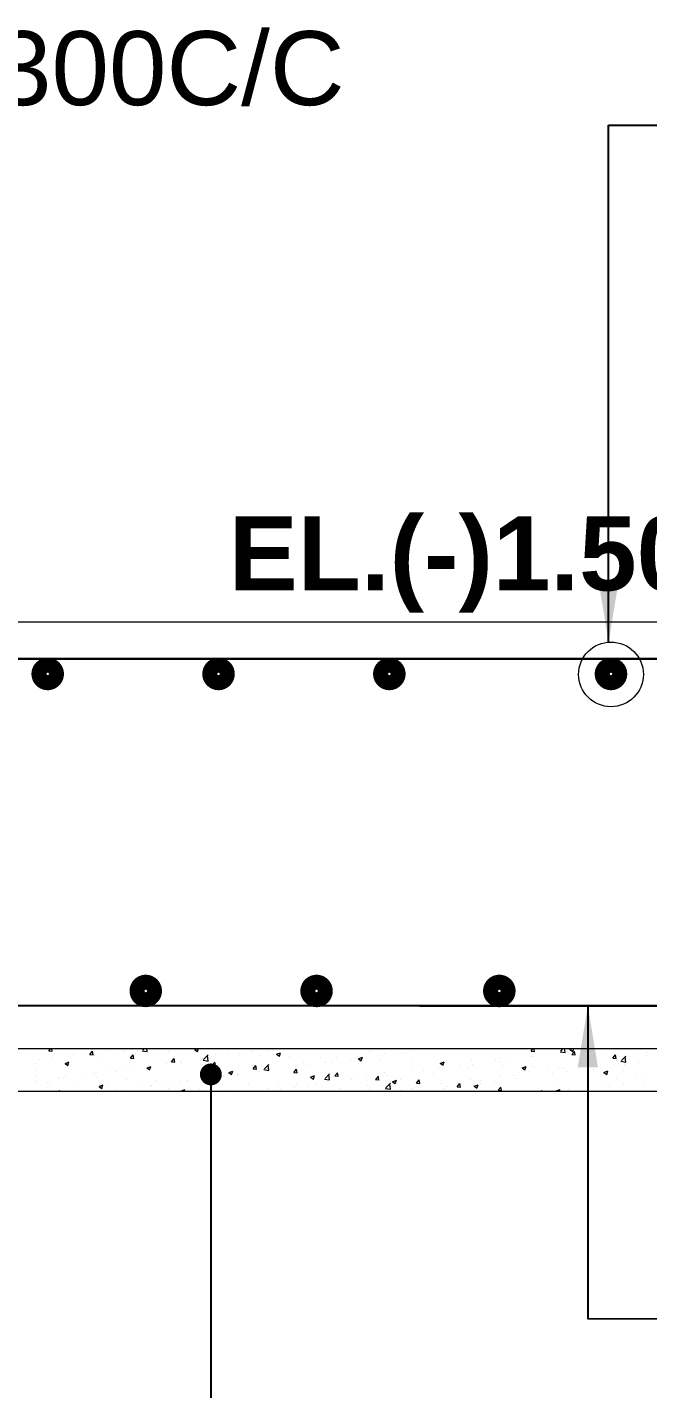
# Model space of a CAD drawing. Extents: x -426260 to 2055400, y -4304674 to -305611.
# Drawn here: x 612716 to 614133, y -1909447 to -1906337 of the extents above; entities that cross this region are included whole.
import ezdxf

# ---------------------------------------------------------------- set-up
doc = ezdxf.new("R2010")
doc.units = 0
doc.header["$LTSCALE"] = 300
doc.header["$MEASUREMENT"] = 0
doc.layers.add('Dim', color=7, linetype='CONTINUOUS', lineweight=9)
doc.layers.add('ROD', color=1, linetype='CONTINUOUS', lineweight=30)
for name, color, linetype in [('LINE', 7, 'CONTINUOUS'), ('TEXT', 10, 'CONTINUOUS'), ('TXT', 7, 'CONTINUOUS')]:
    doc.layers.add(name, color=color, linetype=linetype)
doc.styles.add('Arial', font='arial.ttf')
doc.dimstyles.new('dim_70', dxfattribs={"dimtxt": 140, "dimasz": 140, "dimexe": 70, "dimexo": 40, "dimgap": 50, "dimtad": 1, "dimdec": 0, "dimzin": 0, "dimdsep": 46, "dimtxsty": 'Arial', "dimcen": 0.09, "dimclrd": 5, "dimclre": 5, "dimclrt": 7, "dimadec": 0, "dimazin": 0, "dimtfac": 1, "dimtdec": 0, "dimtmove": 0, "dimatfit": 3, "dimfxl": 1, "dimtolj": 1, "dimtzin": 0, "dimarcsym": 0})

msp = doc.modelspace()

# ---------------------------------------------------------------- linework, layer by layer
at = {"layer": 'Dim', "color": 2, "ltscale": 50}
for p, q in [((612765.2, -1908675.3, 0), (612770, -1908669.7, 0)), ((612765.2, -1908675.3, 0), (612773, -1908676, 0)), ((612773, -1908676, 0), (612771.8, -1908669.7, 0)), ((612858.5, -1908683.5, 0), (612864.7, -1908676, 0)), ((612866.2, -1908684.2, 0), (612864.7, -1908676, 0)), ((612898.6, -1908670.2, 0), (612898.6, -1908670.2, 0)), ((612904.4, -1908673.5, 0), (612904.4, -1908673.5, 0)), ((612935.5, -1908677, 0), (612935.5, -1908677, 0)), ((612968, -1908673.1, 0), (612968, -1908673.1, 0)), ((612978.4, -1908674.9, 0), (612990, -1908676.7, 0)), ((612979.9, -1908673.4, 0), (612983.4, -1908669.7, 0)), ((612990, -1908676.7, 0), (612989.2, -1908669.7, 0)), ((613037.4, -1908676, 0), (613037.4, -1908676, 0)), ((613098.2, -1908672.4, 0), (613105.3, -1908669.7, 0)), ((613098.2, -1908672.4, 0), (613104.7, -1908676.7, 0)), ((613104.7, -1908676.7, 0), (613107, -1908669.7, 0)), ((613220.9, -1908669.8, 0), (613220.9, -1908669.8, 0)), ((613230.5, -1908677.3, 0), (613230.5, -1908677.3, 0)), ((613267, -1908675, 0), (613267, -1908675, 0)), ((613279.7, -1908670.8, 0), (613279.7, -1908670.8, 0)), ((613498, -1908676.2, 0), (613498, -1908676.2, 0)), ((613597.8, -1908673.5, 0), (613597.8, -1908673.5, 0)), ((613866.1, -1908675.4, 0), (613870.9, -1908669.7, 0)), ((613866.1, -1908675.4, 0), (613873.9, -1908676.1, 0)), ((613873.9, -1908676.1, 0), (613872.7, -1908669.7, 0)), ((613930.4, -1908670.7, 0), (613930.4, -1908670.7, 0)), ((613932.4, -1908677.4, 0), (613943.9, -1908679.1, 0)), ((613933.8, -1908675.8, 0), (613939.7, -1908669.7, 0)), ((613943.9, -1908679.1, 0), (613942.8, -1908669.7, 0)), ((613947.5, -1908675.7, 0), (613947.5, -1908675.7, 0)), ((613949, -1908676.3, 0), (613949, -1908676.3, 0)), ((613954.8, -1908672.1, 0), (613961.1, -1908669.7, 0)), ((613954.8, -1908672.1, 0), (613961.2, -1908676.5, 0)), ((613959.4, -1908683.6, 0), (613965.6, -1908676.1, 0)), ((613961.2, -1908676.5, 0), (613963.5, -1908669.7, 0)), ((613967.1, -1908684.3, 0), (613965.6, -1908676.1, 0)), ((613981.5, -1908672, 0), (613981.5, -1908672, 0)), ((614131.6, -1908671.4, 0), (614131.6, -1908671.4, 0)), ((612735.5, -1908704.2, 0), (612735.5, -1908704.2, 0)), ((612740.5, -1908695, 0), (612740.5, -1908695, 0)), ((612773.1, -1908690.8, 0), (612773.1, -1908690.8, 0)), ((612801.2, -1908695.9, 0), (612801.2, -1908695.9, 0)), ((612802.2, -1908703.9, 0), (612811.3, -1908700.4, 0)), ((612802.2, -1908703.9, 0), (612808.6, -1908708.3, 0)), ((612808.6, -1908708.3, 0), (612811.2, -1908700.4, 0)), ((612810.7, -1908706.3, 0), (612810.7, -1908706.3, 0)), ((612822.3, -1908684.3, 0), (612822.3, -1908684.3, 0)), ((612858.5, -1908683.5, 0), (612866.3, -1908684.1, 0)), ((612868.7, -1908686.1, 0), (612868.7, -1908686.1, 0)), ((612886.5, -1908693.3, 0), (612886.5, -1908693.3, 0)), ((612951.7, -1908691.6, 0), (612958, -1908684.2, 0)), ((612951.7, -1908691.6, 0), (612959.5, -1908692.3, 0)), ((612959.5, -1908692.3, 0), (612958, -1908684.2, 0)), ((612962.3, -1908680.3, 0), (612962.3, -1908680.3, 0)), ((612993.5, -1908708.8, 0), (612993.5, -1908708.8, 0)), ((613034.1, -1908703.2, 0), (613034.1, -1908703.2, 0)), ((613045, -1908699.8, 0), (613051.2, -1908692.3, 0)), ((613045, -1908699.8, 0), (613052.7, -1908700.5, 0)), ((613052.7, -1908700.5, 0), (613051.2, -1908692.4, 0)), ((613066.6, -1908698.9, 0), (613066.6, -1908698.9, 0)), ((613067.1, -1908702.2, 0), (613067.1, -1908702.2, 0)), ((613069.3, -1908695.8, 0), (613069.3, -1908695.8, 0)), ((613106.8, -1908679, 0), (613106.8, -1908679, 0)), ((613115.9, -1908692.4, 0), (613115.9, -1908692.4, 0)), ((613117.2, -1908696.4, 0), (613128.7, -1908698.2, 0)), ((613118.6, -1908694.9, 0), (613128.7, -1908684.3, 0)), ((613128.7, -1908698.2, 0), (613127.3, -1908685.8, 0)), ((613133.8, -1908693, 0), (613133.8, -1908693, 0)), ((613138.2, -1908707.9, 0), (613144.5, -1908700.5, 0)), ((613138.2, -1908707.9, 0), (613146, -1908708.6, 0)), ((613146, -1908708.7, 0), (613144.5, -1908700.5, 0)), ((613145.1, -1908682.8, 0), (613145.1, -1908682.8, 0)), ((613176.2, -1908681.9, 0), (613176.2, -1908681.9, 0)), ((613198, -1908681.6, 0), (613198, -1908681.6, 0)), ((613199.5, -1908684.7, 0), (613199.5, -1908684.7, 0)), ((613231.5, -1908716.1, 0), (613237.7, -1908708.6, 0)), ((613239.2, -1908716.8, 0), (613237.7, -1908708.7, 0)), ((613245.6, -1908684.8, 0), (613245.6, -1908684.8, 0)), ((613257.4, -1908716.4, 0), (613267.5, -1908705.9, 0)), ((613267.5, -1908719.7, 0), (613266, -1908707.3, 0)), ((613285.1, -1908682.8, 0), (613294.2, -1908679.3, 0)), ((613285.1, -1908682.8, 0), (613291.5, -1908687.2, 0)), ((613291.5, -1908687.2, 0), (613294.1, -1908679.3, 0)), ((613315, -1908687.8, 0), (613315, -1908687.8, 0)), ((613346.4, -1908702.3, 0), (613346.4, -1908702.3, 0)), ((613360.2, -1908707, 0), (613360.2, -1908707, 0)), ((613384.4, -1908690.7, 0), (613384.4, -1908690.7, 0)), ((613397.8, -1908700.8, 0), (613397.8, -1908700.8, 0)), ((613409.4, -1908700.5, 0), (613409.4, -1908700.5, 0)), ((613422.2, -1908689.3, 0), (613422.2, -1908689.3, 0)), ((613453.8, -1908693.6, 0), (613453.8, -1908693.6, 0)), ((613465.4, -1908691, 0), (613465.4, -1908691, 0)), ((613471.9, -1908693.2, 0), (613481, -1908689.7, 0)), ((613471.9, -1908693.2, 0), (613478.4, -1908697.6, 0)), ((613478.3, -1908697.6, 0), (613481, -1908689.7, 0)), ((613491.5, -1908689.7, 0), (613491.5, -1908689.7, 0)), ((613523.2, -1908696.6, 0), (613523.2, -1908696.6, 0)), ((613524.1, -1908685.4, 0), (613524.1, -1908685.4, 0)), ((613532.1, -1908681.9, 0), (613532.1, -1908681.9, 0)), ((613573.3, -1908678.9, 0), (613573.3, -1908678.9, 0)), ((613592.6, -1908699.5, 0), (613592.6, -1908699.5, 0)), ((613658.7, -1908703.6, 0), (613667.8, -1908700.1, 0)), ((613658.7, -1908703.6, 0), (613665.2, -1908708, 0)), ((613662, -1908702.4, 0), (613662, -1908702.4, 0)), ((613663.7, -1908707.1, 0), (613663.7, -1908707.1, 0)), ((613665.1, -1908708, 0), (613667.8, -1908700.1, 0)), ((613703, -1908708.6, 0), (613703, -1908708.6, 0)), ((613730.5, -1908697.9, 0), (613730.5, -1908697.9, 0)), ((613731.4, -1908705.4, 0), (613731.4, -1908705.4, 0)), ((613785.1, -1908697.8, 0), (613785.1, -1908697.8, 0)), ((613795.9, -1908701.8, 0), (613795.9, -1908701.8, 0)), ((613796.1, -1908689.6, 0), (613796.1, -1908689.6, 0)), ((613800.7, -1908708.3, 0), (613800.7, -1908708.3, 0)), ((613817.6, -1908693.5, 0), (613817.6, -1908693.5, 0)), ((613863.6, -1908679.8, 0), (613863.6, -1908679.8, 0)), ((613866.9, -1908687.1, 0), (613866.9, -1908687.1, 0)), ((613871.7, -1908688.7, 0), (613871.7, -1908688.7, 0)), ((613959.4, -1908683.6, 0), (613967.1, -1908684.3, 0)), ((613978.7, -1908704.3, 0), (613978.7, -1908704.3, 0)), ((613994.5, -1908705.6, 0), (613994.5, -1908705.6, 0)), ((614052.6, -1908691.7, 0), (614058.9, -1908684.3, 0)), ((614052.6, -1908691.7, 0), (614060.4, -1908692.4, 0)), ((614054.5, -1908691.3, 0), (614054.5, -1908691.3, 0)), ((614060.4, -1908692.5, 0), (614058.9, -1908684.3, 0)), ((614062, -1908695.9, 0), (614062, -1908695.9, 0)), ((614071.1, -1908698.9, 0), (614082.7, -1908700.7, 0)), ((614072.6, -1908697.4, 0), (614082.7, -1908686.8, 0)), ((614078.7, -1908706, 0), (614078.7, -1908706, 0)), ((614082.7, -1908700.6, 0), (614081.2, -1908688.3, 0)), ((614111.2, -1908701.7, 0), (614111.2, -1908701.7, 0)), ((614128.7, -1908686.7, 0), (614128.7, -1908686.7, 0)), ((614130.3, -1908678.2, 0), (614130.3, -1908678.2, 0)), ((612734.5, -1908730.7, 0), (612734.5, -1908730.7, 0)), ((612734.9, -1908719.3, 0), (612734.9, -1908719.3, 0)), ((612788.1, -1908735.5, 0), (612788.1, -1908735.5, 0)), ((612799.6, -1908739.1, 0), (612799.6, -1908739.1, 0)), ((612803.9, -1908733.7, 0), (612803.9, -1908733.7, 0)), ((612841.9, -1908734.9, 0), (612841.9, -1908734.9, 0)), ((612867.1, -1908729.4, 0), (612867.1, -1908729.4, 0)), ((612870.2, -1908724.7, 0), (612870.2, -1908724.7, 0)), ((612873.3, -1908736.6, 0), (612873.3, -1908736.6, 0)), ((612902.7, -1908720.5, 0), (612902.7, -1908720.5, 0)), ((612917.7, -1908721.9, 0), (612917.7, -1908721.9, 0)), ((612933.9, -1908720.2, 0), (612933.9, -1908720.2, 0)), ((612942.7, -1908739.5, 0), (612942.7, -1908739.5, 0)), ((612952, -1908714, 0), (612952, -1908714, 0)), ((612989, -1908714.3, 0), (612998.1, -1908710.8, 0)), ((612989, -1908714.3, 0), (612995.5, -1908718.7, 0)), ((612995.4, -1908718.7, 0), (612998.1, -1908710.8, 0)), ((612999.6, -1908711.9, 0), (612999.6, -1908711.9, 0)), ((613132.2, -1908736.3, 0), (613132.2, -1908736.3, 0)), ((613163.8, -1908732.9, 0), (613163.8, -1908732.9, 0)), ((613175.8, -1908724.7, 0), (613184.9, -1908721.2, 0)), ((613175.8, -1908724.7, 0), (613182.3, -1908729.1, 0)), ((613182.3, -1908729.1, 0), (613184.9, -1908721.2, 0)), ((613194.8, -1908728.3, 0), (613194.8, -1908728.3, 0)), ((613196.3, -1908728.6, 0), (613196.3, -1908728.6, 0)), ((613197.9, -1908728, 0), (613197.9, -1908728, 0)), ((613231.5, -1908716.1, 0), (613239.2, -1908716.8, 0)), ((613245.5, -1908722.1, 0), (613245.5, -1908722.1, 0)), ((613255.9, -1908717.9, 0), (613267.5, -1908719.7, 0)), ((613265.4, -1908718.2, 0), (613265.4, -1908718.2, 0)), ((613270.6, -1908715.3, 0), (613270.6, -1908715.3, 0)), ((613324.7, -1908724.3, 0), (613331, -1908716.8, 0)), ((613324.7, -1908724.3, 0), (613332.5, -1908724.9, 0)), ((613327.6, -1908711.3, 0), (613327.6, -1908711.3, 0)), ((613332.4, -1908725, 0), (613330.9, -1908716.8, 0)), ((613332.2, -1908709.1, 0), (613332.2, -1908709.1, 0)), ((613362.7, -1908735.1, 0), (613371.8, -1908731.6, 0)), ((613362.7, -1908735.1, 0), (613369.1, -1908739.5, 0)), ((613369.1, -1908739.5, 0), (613371.7, -1908731.6, 0)), ((613394.7, -1908739.4, 0), (613406.2, -1908741.2, 0)), ((613396.1, -1908737.9, 0), (613406.2, -1908727.4, 0)), ((613406.2, -1908741.2, 0), (613404.8, -1908728.9, 0)), ((613417.9, -1908732.4, 0), (613424.2, -1908724.9, 0)), ((613417.9, -1908732.4, 0), (613425.7, -1908733.1, 0)), ((613425.7, -1908733.1, 0), (613424.2, -1908725, 0)), ((613463.8, -1908734.3, 0), (613463.8, -1908734.3, 0)), ((613489.9, -1908736.7, 0), (613489.9, -1908736.7, 0)), ((613511.2, -1908740.6, 0), (613517.5, -1908733.1, 0)), ((613518.9, -1908741.3, 0), (613517.4, -1908733.1, 0)), ((613530.5, -1908725.1, 0), (613530.5, -1908725.1, 0)), ((613539.1, -1908730.2, 0), (613539.1, -1908730.2, 0)), ((613596.2, -1908716.8, 0), (613596.2, -1908716.8, 0)), ((613621.2, -1908719.4, 0), (613621.2, -1908719.4, 0)), ((613644.3, -1908727.8, 0), (613644.3, -1908727.8, 0)), ((613653.8, -1908715.1, 0), (613653.8, -1908715.1, 0)), ((613720.1, -1908714.8, 0), (613720.1, -1908714.8, 0)), ((613794.5, -1908732.9, 0), (613794.5, -1908732.9, 0)), ((613827.1, -1908730.3, 0), (613827.1, -1908730.3, 0)), ((613832.7, -1908738.3, 0), (613832.7, -1908738.3, 0)), ((613845.5, -1908714, 0), (613854.6, -1908710.5, 0)), ((613845.5, -1908714, 0), (613852, -1908718.4, 0)), ((613852, -1908718.4, 0), (613854.6, -1908710.5, 0)), ((613862.1, -1908723.1, 0), (613862.1, -1908723.1, 0)), ((613870.1, -1908711.2, 0), (613870.1, -1908711.2, 0)), ((613902.9, -1908717.3, 0), (613902.9, -1908717.3, 0)), ((613914.8, -1908727.5, 0), (613914.8, -1908727.5, 0)), ((613928.8, -1908714, 0), (613928.8, -1908714, 0)), ((613939.5, -1908714.2, 0), (613939.5, -1908714.2, 0)), ((613947.3, -1908723.2, 0), (613947.3, -1908723.2, 0)), ((613996.5, -1908716.8, 0), (613996.5, -1908716.8, 0)), ((614008.9, -1908717.1, 0), (614008.9, -1908717.1, 0)), ((614032.4, -1908724.4, 0), (614041.5, -1908720.9, 0)), ((614032.4, -1908724.4, 0), (614038.8, -1908728.8, 0)), ((614038.8, -1908728.8, 0), (614041.4, -1908720.9, 0)), ((614060.4, -1908739.2, 0), (614060.4, -1908739.2, 0)), ((614078.3, -1908720, 0), (614078.3, -1908720, 0)), ((614104.2, -1908736.8, 0), (614104.2, -1908736.8, 0)), ((614127.2, -1908730, 0), (614127.2, -1908730, 0)), ((612734, -1908747.5, 0), (612734, -1908747.5, 0)), ((612738.9, -1908742, 0), (612738.9, -1908742, 0)), ((612761.9, -1908748.2, 0), (612761.9, -1908748.2, 0)), ((612766.1, -1908747.9, 0), (612766.1, -1908747.9, 0)), ((612788.2, -1908767.2, 0), (612789.5, -1908765.6, 0)), ((612789.8, -1908767.2, 0), (612789.5, -1908765.7, 0)), ((612831.3, -1908751.1, 0), (612831.3, -1908751.1, 0)), ((612879.8, -1908756.2, 0), (612888.9, -1908752.7, 0)), ((612879.8, -1908756.2, 0), (612886.2, -1908760.6, 0)), ((612886.2, -1908760.6, 0), (612888.8, -1908752.7, 0)), ((612900.7, -1908754.1, 0), (612900.7, -1908754.1, 0)), ((612917.8, -1908765.2, 0), (612917.8, -1908765.2, 0)), ((612932.3, -1908763.5, 0), (612932.3, -1908763.5, 0)), ((612970.1, -1908757, 0), (612970.1, -1908757, 0)), ((612998, -1908755.2, 0), (612998, -1908755.2, 0)), ((612999.9, -1908754.4, 0), (612999.9, -1908754.4, 0)), ((613012.1, -1908742.5, 0), (613012.1, -1908742.5, 0)), ((613032.4, -1908750.1, 0), (613032.4, -1908750.1, 0)), ((613039.5, -1908759.9, 0), (613039.5, -1908759.9, 0)), ((613043.1, -1908754.3, 0), (613043.1, -1908754.3, 0)), ((613065.5, -1908745.4, 0), (613065.5, -1908745.4, 0)), ((613066.6, -1908766.7, 0), (613075.7, -1908763.2, 0)), ((613066.6, -1908766.7, 0), (613067.4, -1908767.2, 0)), ((613074.3, -1908767.2, 0), (613075.7, -1908763.2, 0)), ((613081.5, -1908745.4, 0), (613081.5, -1908745.4, 0)), ((613081.7, -1908743.7, 0), (613081.7, -1908743.7, 0)), ((613108.9, -1908762.9, 0), (613108.9, -1908762.9, 0)), ((613119, -1908741.3, 0), (613119, -1908741.3, 0)), ((613150.9, -1908748.3, 0), (613150.9, -1908748.3, 0)), ((613178.3, -1908765.8, 0), (613178.3, -1908765.8, 0)), ((613220.3, -1908751.3, 0), (613220.3, -1908751.3, 0)), ((613263.8, -1908761.5, 0), (613263.8, -1908761.5, 0)), ((613289.7, -1908754.2, 0), (613289.7, -1908754.2, 0)), ((613293.4, -1908762.6, 0), (613293.4, -1908762.6, 0)), ((613326, -1908758.3, 0), (613326, -1908758.3, 0)), ((613330.6, -1908752.3, 0), (613330.6, -1908752.3, 0)), ((613359, -1908757.1, 0), (613359, -1908757.1, 0)), ((613375.2, -1908751.8, 0), (613375.2, -1908751.8, 0)), ((613396.3, -1908744, 0), (613396.3, -1908744, 0)), ((613416.8, -1908766.8, 0), (613416.8, -1908766.8, 0)), ((613428.4, -1908760.1, 0), (613428.4, -1908760.1, 0)), ((613457.3, -1908741, 0), (613457.3, -1908741, 0)), ((613492.7, -1908753.8, 0), (613492.7, -1908753.8, 0)), ((613497.8, -1908763, 0), (613497.8, -1908763, 0)), ((613511.2, -1908740.6, 0), (613519, -1908741.2, 0)), ((613533.4, -1908761, 0), (613545, -1908762.7, 0)), ((613534.8, -1908759.4, 0), (613545, -1908748.9, 0)), ((613544.9, -1908762.7, 0), (613543.5, -1908750.4, 0)), ((613549.5, -1908745.5, 0), (613558.6, -1908742.1, 0)), ((613549.5, -1908745.5, 0), (613556, -1908749.9, 0)), ((613555.9, -1908749.9, 0), (613558.6, -1908742.1, 0)), ((613567.2, -1908765.9, 0), (613567.2, -1908765.9, 0)), ((613568.5, -1908740.8, 0), (613568.5, -1908740.8, 0)), ((613594.6, -1908760.1, 0), (613594.6, -1908760.1, 0)), ((613604.4, -1908748.7, 0), (613610.7, -1908741.3, 0)), ((613604.4, -1908748.7, 0), (613612.2, -1908749.4, 0)), ((613612.2, -1908749.5, 0), (613610.7, -1908741.3, 0)), ((613619.6, -1908766.4, 0), (613619.6, -1908766.4, 0)), ((613662.1, -1908750.3, 0), (613662.1, -1908750.3, 0)), ((613668.8, -1908759.9, 0), (613668.8, -1908759.9, 0)), ((613675.4, -1908756.3, 0), (613675.4, -1908756.3, 0)), ((613697.7, -1908756.9, 0), (613703.9, -1908749.4, 0)), ((613697.7, -1908756.9, 0), (613705.4, -1908757.6, 0)), ((613705.4, -1908757.6, 0), (613703.9, -1908749.5, 0)), ((613728.9, -1908741.2, 0), (613728.9, -1908741.2, 0)), ((613736.3, -1908756, 0), (613745.4, -1908752.5, 0)), ((613736.3, -1908756, 0), (613742.8, -1908760.3, 0)), ((613742.7, -1908760.3, 0), (613745.4, -1908752.5, 0)), ((613750.9, -1908749.1, 0), (613750.9, -1908749.1, 0)), ((613751.3, -1908743.3, 0), (613751.3, -1908743.3, 0)), ((613783.4, -1908744.8, 0), (613783.4, -1908744.8, 0)), ((613790.9, -1908765, 0), (613797.2, -1908757.6, 0)), ((613790.9, -1908765, 0), (613798.7, -1908765.7, 0)), ((613798.7, -1908765.8, 0), (613797.2, -1908757.6, 0)), ((613860.5, -1908766.4, 0), (613860.5, -1908766.4, 0)), ((613889.2, -1908767.2, 0), (613890.4, -1908765.7, 0)), ((613890.7, -1908767.2, 0), (613890.4, -1908765.8, 0)), ((613923.1, -1908766.4, 0), (613932.2, -1908762.9, 0)), ((613923.1, -1908766.4, 0), (613924.3, -1908767.2, 0)), ((613927.2, -1908757.2, 0), (613927.2, -1908757.2, 0)), ((613930.8, -1908767.2, 0), (613932.2, -1908762.9, 0)), ((613952.5, -1908762.8, 0), (613952.5, -1908762.8, 0)), ((613992.9, -1908748.9, 0), (613992.9, -1908748.9, 0)), ((614028.3, -1908749.8, 0), (614028.3, -1908749.8, 0)), ((614044.5, -1908757.2, 0), (614044.5, -1908757.2, 0)), ((614077, -1908752.9, 0), (614077, -1908752.9, 0)), ((614126.2, -1908746.5, 0), (614126.2, -1908746.5, 0))]:
    msp.add_line(p, q, dxfattribs=at)
at = {"layer": 'Dim'}
msp.add_circle((614048.6, -1907815.2, 0), 73.9, dxfattribs=at)
at = {"layer": 'LINE', "lineweight": 18}
for p, q in [((611401.1, -1907694.8, 0), (615833.9, -1907694.8, 0)), ((610296.1, -1908669.8, 0), (616938.9, -1908669.3, 0)), ((610296.1, -1908767.3, 0), (616938.9, -1908766.8, 0))]:
    msp.add_line(p, q, dxfattribs=at)
at = {"layer": 'LINE', "lineweight": 18, "elevation": 0}
msp.add_lwpolyline([(610296.1, -1908669.8), (616938.9, -1908669.8)], dxfattribs=at)
at = {"layer": 'ROD'}
for p, q in [((613611.8, -1907779.3, 0), (610529.9, -1907779.3, 0)), ((613611.8, -1907779.3, 0), (616692.2, -1907779.3, 0)), ((613611.8, -1908572.3, 0), (610481, -1908570.4, 0)), ((616784, -1908570.4, 0), (613611.8, -1908572.3, 0))]:
    msp.add_line(p, q, dxfattribs=at)
at = {"layer": 'ROD', "const_width": 39.9, "elevation": 0}
for points in [[(612746.3, -1907808.7, 1), (612778.9, -1907819.6, 1)], [(613136.3, -1907808.7, 1), (613168.9, -1907819.6, 1)], [(613558.9, -1907808.7, -1), (613526.3, -1907819.6, -1)], [(614032.3, -1907808.7, 1), (614064.9, -1907819.6, 1)], [(612970.2, -1908532.8, 1), (613002.7, -1908543.6, 1)], [(613392.7, -1908532.8, -1), (613360.2, -1908543.6, -1)], [(613777.4, -1908532.8, 1), (613810, -1908543.6, 1)]]:
    msp.add_lwpolyline(points, format="xyb", close=True, dxfattribs=at)

# ---------------------------------------------------------------- texts
at = {"layer": 'TEXT', "color": 6, "insert": (615261.6, -1907564.3, 0), "char_height": 208, "width": 3808.413, "attachment_point": 6, "style": 'Arial'}
msp.add_mtext('{\\fArial|b1|i0|c0|p34;\\H0.8125x;EL.(-)1.50 TO (-)1.9}', dxfattribs=at)
at = {"layer": 'TXT', "color": 0, "insert": (611954.1, -1906447.5, 0), "char_height": 169, "width": 1753.522, "attachment_point": 4, "style": 'Arial'}
msp.add_mtext('%%C12@300C/C', dxfattribs=at)

# ---------------------------------------------------------------- leaders
at = {"layer": 'Dim'}
for points in [[(614043.2, -1907741.6, 0), (614043.2, -1906560.7, 0), (614486.6, -1906560.7, 0)], [(613995.8, -1908572.3, 0), (613995.8, -1909287, 0), (614247.7, -1909285.8, 0)]]:
    msp.add_leader(points, dimstyle='dim_70', dxfattribs=at)
at = {"layer": 'Dim', "ltscale": 50}
msp.add_leader([(613135.1, -1908728.8, 0), (613135.1, -1909768.7, 0), (613298.9, -1909768.7, 0)], dimstyle='dim_70', override={"dimasz": 50, "dimgap": 20, "dimtad": 0, "dimldrblk": 'Dot'}, dxfattribs=at)

doc.saveas('drawing.dxf')
